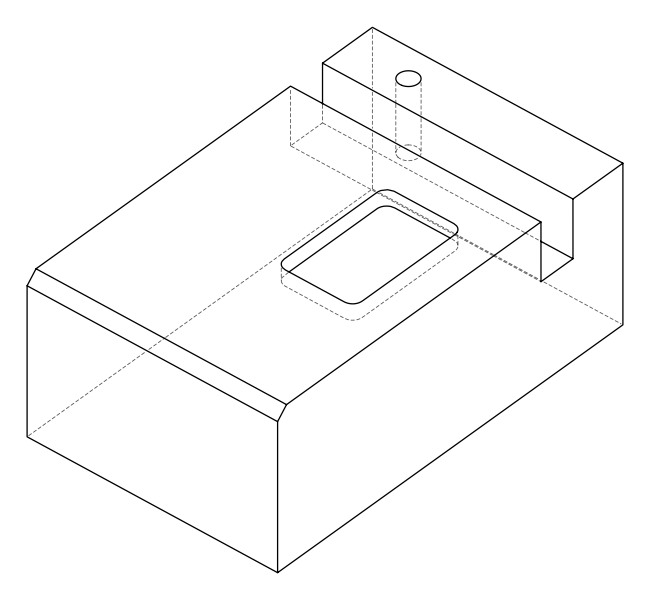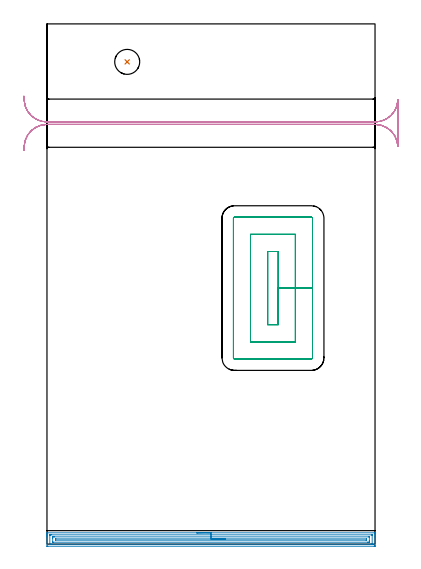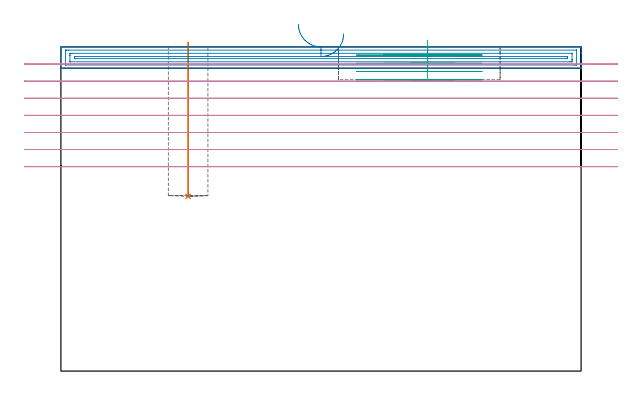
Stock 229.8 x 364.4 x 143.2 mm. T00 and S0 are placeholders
(PLAN: 4 operations, 3 tool changes, 22 min)
(1 INDEXABLE_INSERT_DRILL_BLIND_HOLE_FROM_SOLID | STEP1POCKET | NXT0302_006 | 0.27 min | 15803 mm3)
(2 AREA_MILL | FG_CHAMFER_SURFACE | UGT0205_001 | 7.54 min | 10151 mm3)
(3 MILL_RECTANGULAR_POCKET | POCKET_RECTANGULAR_STRAIGHT | UGT0201_010 | Follow Part, ap 4, ae 75% | 5.73 min | 118423 mm3)
(4 MILL_RECTANGULAR_SLOT | SLOT_RECTANGULAR | UGT0201_004 | Follow Part, ap 8, ae 75% | 8.45 min | 409808 mm3)
(TOOL NXT0302_006 | Index. Insert Drill 17.5mm [880-D1750L25-05] | D17.5 PA176 FL88 Z2)
(TOOL UGT0205_001 | Chamfer Mill 20 x 3 x 45 deg. | D20 FL50 Z2)
(TOOL UGT0201_010 | End Mill 16 mm | D16 FL22 Z2)
(TOOL UGT0201_004 | End Mill 32 mm | D32 FL53 Z6)
(OP 1 INDEXABLE_INSERT_DRILL_BLIND_HOLE_FROM_SOLID)
G17 G21 G94 G90
T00 M6
G54
G17 G0 G90 X56.2 Y337.8 S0 M3
G43 Z153.2 H1
G94 G81 G98 Z77.2 F250. R145.2
G80
M5
M2
(OP 2 AREA_MILL)
G17 G21 G94 G90
T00 M6
G54
G17 G0 G90 X104.9 Y7.9 S1061 M3
G43 Z153.2 H0
G94 G1 X104.938 Z152.328 F250.
X105.052 Z151.463
X105.241 Z150.612
X105.503 Z149.78
X105.837 Z148.974
X106.24 Z148.2
X106.709 Z147.464
X107.24 Z146.772
X107.829 Z146.129
X108.472 Z145.539
X109.164 Z145.008
X109.9 Z144.54
X110.674 Z144.137
X111.48 Z143.803
X112.312 Z143.541
X113.164 Z143.352
X114.028 Z143.238
X114.9 Z143.2
X229.635
X229.79 Y7.898 Z143.188
X229.797 Y7.779 Z143.071
X229.8 Y7.653 Z142.952
Y7.338 Z142.637
Y6.692 Z141.987
Y5.497 Z140.793
Y4.946 Z140.24
Y-1.165 Z134.132
X229.796 Y-1.445 Z133.852
X229.79 Y-1.492 Z133.805
X229.741 Y-1.499 Z133.799
X229.189 Y-1.5 Z133.8
X0.611
X0.054 Y-1.494 Z133.804
X0.01 Y-1.492 Z133.806
X0. Y-1.441 Z133.857
Y4.946 Z140.24
Y5.497 Z140.793
Y5.819 Z141.115
Y6.37 Z141.666
Y6.692 Z141.987
Y7.653 Z142.952
X0.003 Y7.779 Z143.071
X0.01 Y7.898 Z143.188
X0.165 Y7.9 Z143.2
X114.9
Y6.486 Z141.786
X227.615 Y6.485 Z141.785
X227.75 Y6.483 Z141.783
X227.783 Y6.481 Z141.781
X227.79 Y6.478 Z141.778
X227.794 Y6.47 Z141.77
X227.797 Y6.442 Z141.742
X227.8 Y6.304 Z141.604
X227.799 Y0.193 Z135.493
X227.795 Y0.063 Z135.363
X227.79 Y-0.04 Z135.26
X227.778 Y-0.079 Z135.221
X227.743 Y-0.08 Z135.22
X227.403 Y-0.084 Z135.216
X227.191 Y-0.085 Z135.215
X226.51 Y-0.086 Z135.214
X2.185 Y-0.085 Z135.215
X2.05 Y-0.083 Z135.217
X2.017 Y-0.081 Z135.219
X2.01 Y-0.078 Z135.222
X2.006 Y-0.07 Z135.23
X2.003 Y-0.042 Z135.258
X2. Y0.096 Z135.396
X2.001 Y6.207 Z141.507
X2.005 Y6.337 Z141.637
X2.01 Y6.44 Z141.74
X2.022 Y6.479 Z141.779
X2.057 Y6.48 Z141.78
X2.397 Y6.484 Z141.784
X2.609 Y6.485 Z141.785
X3.29 Y6.486 Z141.786
X114.9
Y5.072 Z140.372
X225.617 Y5.071 Z140.371
X225.745 Y5.069 Z140.369
X225.78 Y5.066 Z140.366
X225.79 Y5.063 Z140.363
X225.793 Y5.053 Z140.353
X225.798 Y5.006 Z140.306
X225.799 Y4.946 Z140.246
X225.8 Y4.767 Z140.067
Y2.327 Z137.627
Y2.148 Z137.448
X225.792 Y1.454 Z136.754
X225.79 Y1.365 Z136.665
X225.78 Y1.335 Z136.635
X225.741 Y1.333 Z136.633
X225.617 Y1.331 Z136.631
X224.852 Y1.329 Z136.629
X224.724 Y1.328 Z136.628
X4.183 Y1.329 Z136.629
X4.055 Y1.331 Z136.631
X4.02 Y1.334 Z136.634
X4.01 Y1.337 Z136.637
X4.007 Y1.347 Z136.647
X4.002 Y1.394 Z136.694
X4.001 Y1.454 Z136.754
X4. Y1.633 Z136.933
Y4.073 Z139.373
Y4.252 Z139.552
X4.008 Y4.946 Z140.246
X4.01 Y5.035 Z140.335
X4.02 Y5.065 Z140.365
X4.059 Y5.067 Z140.367
X4.183 Y5.069 Z140.369
X4.948 Y5.071 Z140.371
X5.076 Y5.072 Z140.372
X114.9
Y3.657 Z138.957
X223.711
X223.758 Y3.654 Z138.954
X223.788 Y3.651 Z138.951
X223.791 Y3.612 Z138.912
X223.8 Y3.231 Z138.531
Y3.2 Z138.5
X223.793 Y2.779 Z138.079
X223.791 Y2.757 Z138.057
X223.767 Y2.75 Z138.05
X223.687 Y2.745 Z138.045
X223.562 Y2.743 Z138.043
X6.089
X6.042 Y2.746 Z138.046
X6.012 Y2.749 Z138.049
X6.009 Y2.788 Z138.088
X6. Y3.169 Z138.469
Y3.2 Z138.5
X6.007 Y3.621 Z138.921
X6.009 Y3.643 Z138.943
X6.033 Y3.65 Z138.95
X6.113 Y3.655 Z138.955
X6.238 Y3.657 Z138.957
X114.9
X115.772 Z138.995
X116.637 Z139.109
X117.488 Z139.298
X118.32 Z139.56
X119.126 Z139.894
X119.9 Z140.297
X120.636 Z140.766
X121.328 Z141.297
X121.971 Z141.886
X122.56 Z142.529
X123.092 Z143.222
X123.56 Z143.957
X123.963 Z144.731
X124.297 Z145.537
X124.559 Z146.369
X124.748 Z147.221
X124.862 Z148.086
X124.9 Z148.957
G0 Z153.2
M5
M2
(OP 3 MILL_RECTANGULAR_POCKET)
G17 G21 G94 G90
T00 M6
G54
G17 G0 G90 X162. Y154.625 S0 M3
G43 Z153.2 H0
Z146.2
G94 G1 Y179.35 Z139.575 F250.
Y205. F500.
X154.6
Y153.7
X162.
Y179.35
X174.
Y217.
X142.6
Y141.7
X174.
Y179.35
X186.
Y228.2
G3 X185.2 Y229. R0.8
G1 X131.4
G3 X130.6 Y228.2 R0.8
G1 Y130.5
G3 X131.4 Y129.7 R0.8
G1 X185.2
G3 X186. Y130.5 R0.8
G1 Y179.35
Y180.35
G0 X162. Y154.625 Z142.575
G1 Y179.35 Z135.95 F250.
Y205. F500.
X154.6
Y153.7
X162.
Y179.35
X174.
Y217.
X142.6
Y141.7
X174.
Y179.35
X186.
Y228.2
G3 X185.2 Y229. R0.8
G1 X131.4
G3 X130.6 Y228.2 R0.8
G1 Y130.5
G3 X131.4 Y129.7 R0.8
G1 X185.2
G3 X186. Y130.5 R0.8
G1 Y179.35
Y180.35
G0 X162. Y154.625 Z138.95
G1 Y179.35 Z132.325 F250.
Y205. F500.
X154.6
Y153.7
X162.
Y179.35
X174.
Y217.
X142.6
Y141.7
X174.
Y179.35
X186.
Y228.2
G3 X185.2 Y229. R0.8
G1 X131.4
G3 X130.6 Y228.2 R0.8
G1 Y130.5
G3 X131.4 Y129.7 R0.8
G1 X185.2
G3 X186. Y130.5 R0.8
G1 Y179.35
Y180.35
G0 X162. Y154.625 Z135.325
G1 Y179.35 Z128.7 F250.
Y205. F500.
X154.6
Y153.7
X162.
Y179.35
X174.
Y217.
X142.6
Y141.7
X174.
Y179.35
X186.
Y228.2
G3 X185.2 Y229. R0.8
G1 X131.4
G3 X130.6 Y228.2 R0.8
G1 Y130.5
G3 X131.4 Y129.7 R0.8
G1 X185.2
G3 X186. Y130.5 R0.8
G1 Y179.35
Y180.35
G0 Z153.2
M5
M2
(OP 4 MILL_RECTANGULAR_SLOT)
G17 G21 G94 G90
T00 M6
G54
G17 G0 G90 X-16.154 Y275.985 S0 M3
G43 Z153.2 H0
Z135.643
G94 G1 X-15.97 Y278.979 F250.
G2 X0. Y294. R16. F500.
G1 X229.8
G2 X245.79 Y278.566 R16.
G1 X245.8
Y311.134
X245.79
G2 X229.8 Y295.7 R16.
G1 X0.
G2 X-15.97 Y310.721 R16.
G1 X-16.154 Y313.715 F250.
G0 Y275.985 Z128.086
G1 X-15.97 Y278.979
G2 X0. Y294. R16. F500.
G1 X229.8
G2 X245.79 Y278.566 R16.
G1 X245.8
Y311.134
X245.79
G2 X229.8 Y295.7 R16.
G1 X0.
G2 X-15.97 Y310.721 R16.
G1 X-16.154 Y313.715 F250.
G0 Y275.985 Z120.529
G1 X-15.97 Y278.979
G2 X0. Y294. R16. F500.
G1 X229.8
G2 X245.79 Y278.566 R16.
G1 X245.8
Y311.134
X245.79
G2 X229.8 Y295.7 R16.
G1 X0.
G2 X-15.97 Y310.721 R16.
G1 X-16.154 Y313.715 F250.
G0 Y275.985 Z112.971
G1 X-15.97 Y278.979
G2 X0. Y294. R16. F500.
G1 X229.8
G2 X245.79 Y278.566 R16.
G1 X245.8
Y311.134
X245.79
G2 X229.8 Y295.7 R16.
G1 X0.
G2 X-15.97 Y310.721 R16.
G1 X-16.154 Y313.715 F250.
G0 Y275.985 Z105.414
G1 X-15.97 Y278.979
G2 X0. Y294. R16. F500.
G1 X229.8
G2 X245.79 Y278.566 R16.
G1 X245.8
Y311.134
X245.79
G2 X229.8 Y295.7 R16.
G1 X0.
G2 X-15.97 Y310.721 R16.
G1 X-16.154 Y313.715 F250.
G0 Y275.985 Z97.857
G1 X-15.97 Y278.979
G2 X0. Y294. R16. F500.
G1 X229.8
G2 X245.79 Y278.566 R16.
G1 X245.8
Y311.134
X245.79
G2 X229.8 Y295.7 R16.
G1 X0.
G2 X-15.97 Y310.721 R16.
G1 X-16.154 Y313.715 F250.
G0 Y275.985 Z90.3
G1 X-15.97 Y278.979
G2 X0. Y294. R16. F500.
G1 X229.8
G2 X245.79 Y278.566 R16.
G1 X245.8
Y311.134
X245.79
G2 X229.8 Y295.7 R16.
G1 X0.
G2 X-15.97 Y310.721 R16.
G1 X-16.154 Y313.715 F250.
G0 Z153.2
M5
M2
